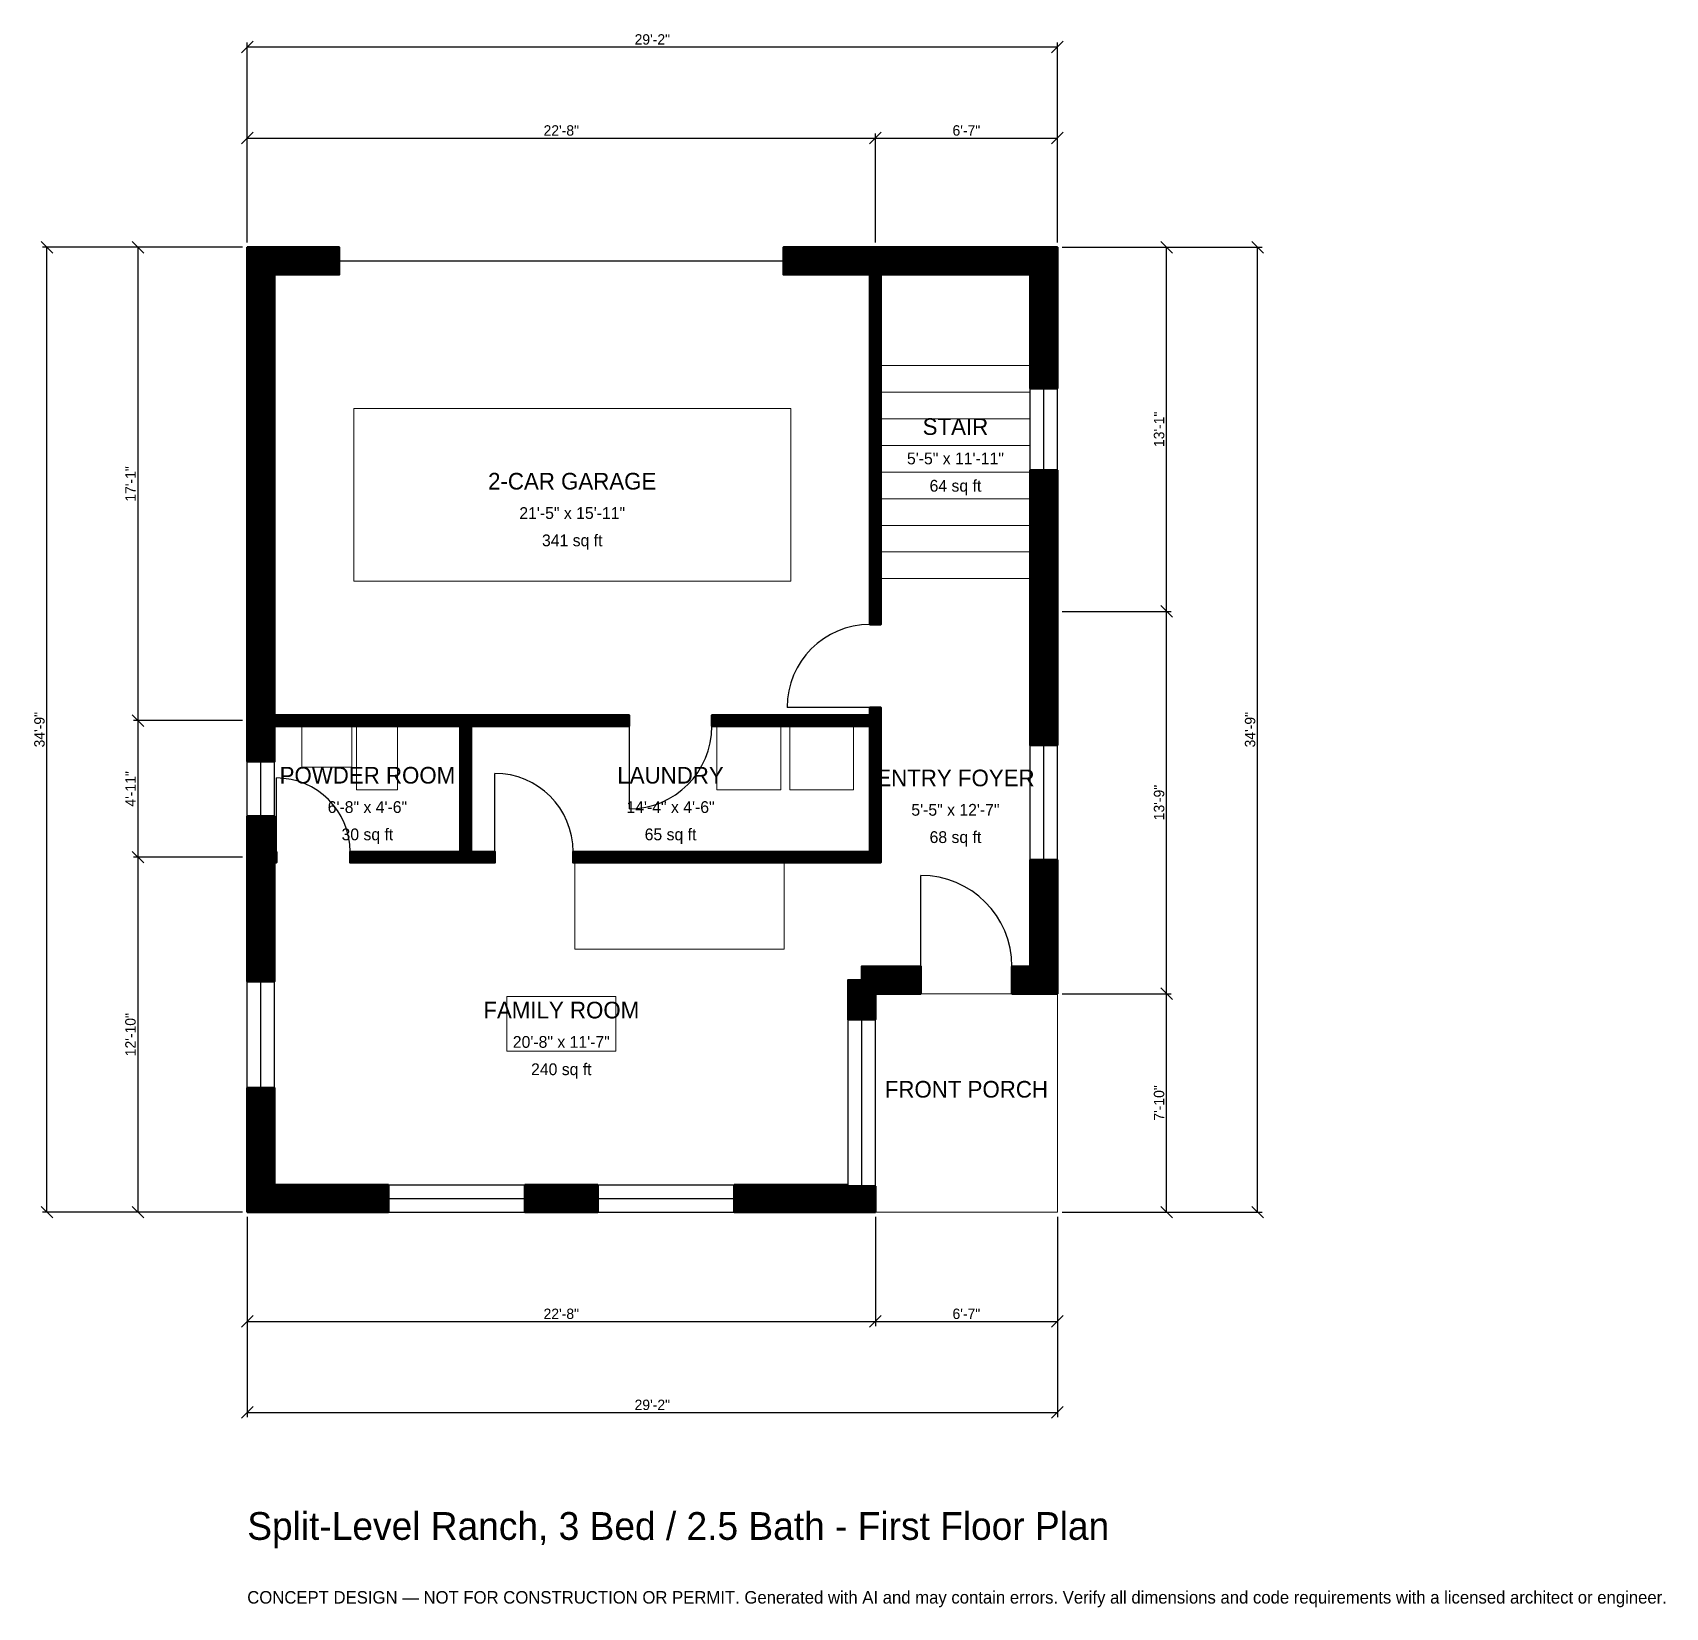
# Model space of a CAD drawing. Header units: inches. Extents: x -93 to 613, y -171 to 510.
import ezdxf
from ezdxf.enums import TextEntityAlignment as Align

# ---------------------------------------------------------------- set-up
doc = ezdxf.new("R2010")
doc.units = ezdxf.units.IN
doc.header["$MEASUREMENT"] = 0
doc.linetypes.add('DASHED', pattern=[0.6, 0.5, -0.1])
for name, color, linetype, lineweight in [('A-ANNO-DIMS', 1, 'Continuous', 13), ('A-ANNO-TEXT', 7, 'Continuous', 18), ('A-AREA-IDEN', 7, 'Continuous', 18), ('A-DOOR', 2, 'Continuous', 25), ('A-FLOR-FIXT', 9, 'Continuous', 13), ('A-FLOR-STRS', 3, 'Continuous', 18), ('A-FURN', 9, 'Continuous', 13), ('A-GLAZ', 4, 'Continuous', 25), ('A-SITE-PAVE', 8, 'Continuous', 13), ('A-WALL', 7, 'Continuous', 50), ('A-WALL-PATT', 8, 'Continuous', 13)]:
    doc.layers.add(name, color=color, linetype=linetype, lineweight=lineweight)
doc.dimstyles.new('PLAN', dxfattribs={"dimtxt": 4.5, "dimasz": 3, "dimexe": 2, "dimexo": 2, "dimgap": 1, "dimtad": 1, "dimdec": 0, "dimlunit": 4, "dimtsz": 2.5, "dimcen": 2.5, "dimclrd": 1, "dimclre": 1, "dimazin": 3, "dimtfac": 1, "dimtmove": 0, "dimatfit": 3})

msp = doc.modelspace()

# ---------------------------------------------------------------- hatches: boundary and pattern name
at = {"layer": 'A-WALL-PATT'}
h = msp.add_hatch(dxfattribs=at)
h.set_pattern_fill('ANSI31', color=8, scale=0.8)
h.paths.add_polyline_path([(0, 0), (0, 11.811), (0, 11.811), (0, 53.7402), (11.811, 53.7402), (11.811, 11.811), (61.0236, 11.811), (61.0236, 0), (11.811, 0), (11.811, 0), (0, 0), (0, 0), (0, 0)])
h.paths.add_polyline_path([(0, 147.6378), (0, 151.1811), (0, 151.1811), (0, 155.9055), (0, 155.9055), (0, 159.4488), (0, 171.2598), (11.811, 171.2598), (11.811, 159.4488), (11.811, 155.9055), (12.5984, 155.9055), (12.5984, 151.1811), (11.811, 151.1811), (11.811, 147.6378), (11.811, 99.8031), (0, 99.8031), (0, 147.6378)])
h.paths.add_polyline_path([(0, 206.6929), (0, 210.2362), (0, 210.2362), (0, 214.9606), (0, 214.9606), (0, 218.5039), (0, 405.5118), (0, 405.5118), (0, 417.3228), (0, 417.3228), (0, 417.3229), (11.811, 417.3229), (11.811, 417.3228), (39.7638, 417.3228), (39.7638, 405.5118), (11.811, 405.5118), (11.811, 218.5039), (11.811, 214.9606), (92.126, 214.9606), (96.8504, 214.9606), (165.1575, 214.9606), (165.1575, 210.2362), (96.8504, 210.2362), (96.8504, 155.9055), (107.0866, 155.9055), (107.0866, 151.1811), (96.8504, 151.1811), (92.126, 151.1811), (44.4882, 151.1811), (44.4882, 155.9055), (92.126, 155.9055), (92.126, 210.2362), (11.811, 210.2362), (11.811, 206.6929), (11.811, 194.8819), (0, 194.8819), (0, 206.6929)])
h.paths.add_polyline_path([(269.2913, 417.3228), (269.2913, 417.3229), (274.0157, 417.3229), (274.0157, 417.3228), (277.5591, 417.3228), (277.5591, 417.3228), (338.5827, 417.3228), (338.5827, 417.3229), (350.3937, 417.3229), (350.3937, 417.3228), (350.3937, 417.3228), (350.3937, 405.5118), (350.3937, 405.5118), (350.3937, 356.2992), (338.5827, 356.2992), (338.5827, 405.5118), (274.0157, 405.5118), (274.0157, 262.2047), (274.0157, 257.4803), (274.0157, 254.1339), (269.2913, 254.1339), (269.2913, 257.4803), (269.2913, 262.2047), (269.2913, 405.5118), (265.748, 405.5118), (265.748, 405.5118), (231.8898, 405.5118), (231.8898, 417.3228), (269.2913, 417.3228)])
h.paths.add_polyline_path([(350.3937, 265.748), (350.3937, 253.937), (350.3937, 201.9685), (338.5827, 201.9685), (338.5827, 253.937), (338.5827, 265.748), (338.5827, 320.8661), (350.3937, 320.8661), (350.3937, 265.748)])
h.paths.add_polyline_path([(350.3937, 106.2992), (350.3937, 106.2992), (350.3937, 94.4882), (350.3937, 94.4882), (350.3937, 94.4881), (338.5827, 94.4881), (338.5827, 94.4882), (330.7087, 94.4882), (330.7087, 106.2992), (338.5827, 106.2992), (338.5827, 152.3622), (350.3937, 152.3622), (350.3937, 106.2992)])
h.paths.add_polyline_path([(271.6535, 94.4882), (271.6535, 83.2677), (259.8425, 83.2677), (259.8425, 100.3937), (265.748, 100.3937), (265.748, 106.2992), (291.3386, 106.2992), (291.3386, 94.4882), (271.6535, 94.4882)])
h.paths.add_polyline_path([(271.6536, 0), (271.6535, 0), (271.6535, 0), (259.8425, 0), (259.8425, 0), (210.6299, 0), (210.6299, 11.811), (259.4488, 11.811), (259.4488, 11.2205), (271.6536, 11.2205), (271.6536, 0)])
h.paths.add_polyline_path([(120.0787, 0), (120.0787, 11.811), (151.5748, 11.811), (151.5748, 0), (120.0787, 0)])
h.paths.add_polyline_path([(269.2913, 214.9606), (269.2913, 218.3071), (274.0157, 218.3071), (274.0157, 214.9606), (274.0157, 210.2362), (274.0157, 155.9055), (274.0157, 151.1811), (269.2913, 151.1811), (140.9449, 151.1811), (140.9449, 155.9055), (269.2913, 155.9055), (269.2913, 210.2362), (200.9843, 210.2362), (200.9843, 214.9606), (269.2913, 214.9606)])

# ---------------------------------------------------------------- linework, layer by layer
at = {"layer": 'A-DOOR', "linetype": 'DASHED'}
msp.add_line((39.7638, 411.4173), (231.8898, 411.4173), dxfattribs=at)
at = {"layer": 'A-DOOR'}
for p, q in [((269.2913, 218.3071), (233.4646, 218.3071)), ((165.1575, 210.2362), (165.1575, 174.4094)), ((12.5984, 155.9055), (12.5984, 187.7953)), ((107.0866, 155.9055), (107.0866, 189.7638)), ((291.3386, 106.2992), (291.3386, 145.6693))]:
    msp.add_line(p, q, dxfattribs=at)
for centre, radius, start, end in [((269.2913, 218.3071), 35.8268, 90, 180), ((165.1575, 210.2362), 35.8268, 270, 360), ((12.5984, 155.9055), 31.8898, 0, 90), ((107.0866, 155.9055), 33.8583, 0, 90), ((291.3386, 106.2992), 39.3701, 0, 90)]:
    msp.add_arc(centre, radius, start, end, dxfattribs=at)
at = {"layer": 'A-FLOR-FIXT'}
for points in [[(23.622, 192.5197), (45.2756, 192.5197), (45.2756, 210.2362), (23.622, 210.2362)], [(47.2441, 182.6772), (64.9606, 182.6772), (64.9606, 210.2362), (47.2441, 210.2362)]]:
    msp.add_lwpolyline(points, close=True, dxfattribs=at)
at = {"layer": 'A-FLOR-STRS'}
for p, q in [((274.0157, 366.1417), (338.5827, 366.1417)), ((274.0157, 354.626), (338.5827, 354.626)), ((274.0157, 343.1102), (338.5827, 343.1102)), ((274.0157, 331.5945), (338.5827, 331.5945)), ((274.0157, 320.0787), (338.5827, 320.0787)), ((274.0157, 308.563), (338.5827, 308.563)), ((274.0157, 297.0472), (338.5827, 297.0472)), ((274.0157, 285.5315), (338.5827, 285.5315)), ((274.0157, 274.0157), (338.5827, 274.0157))]:
    msp.add_line(p, q, dxfattribs=at)
at = {"layer": 'A-FURN'}
for points in [[(46.063, 272.8346), (235.0394, 272.8346), (235.0394, 347.6378), (46.063, 347.6378)], [(203.1496, 182.6772), (230.7087, 182.6772), (230.7087, 210.2362), (203.1496, 210.2362)], [(234.6457, 182.6772), (262.2047, 182.6772), (262.2047, 210.2362), (234.6457, 210.2362)], [(141.7323, 113.7795), (232.2835, 113.7795), (232.2835, 151.1811), (141.7323, 151.1811)], [(112.2047, 69.685), (159.4488, 69.685), (159.4488, 93.3071), (112.2047, 93.3071)]]:
    msp.add_lwpolyline(points, close=True, dxfattribs=at)
at = {"layer": 'A-GLAZ'}
for p, q in [((338.5827, 320.8661), (338.5827, 356.2992)), ((344.4882, 320.8661), (344.4882, 356.2992)), ((350.3937, 320.8661), (350.3937, 356.2992)), ((338.5827, 152.3622), (338.5827, 201.9685)), ((344.4882, 152.3622), (344.4882, 201.9685)), ((350.3937, 152.3622), (350.3937, 201.9685)), ((0, 171.2598), (0, 194.8819)), ((5.9055, 171.2598), (5.9055, 194.8819)), ((11.811, 171.2598), (11.811, 194.8819)), ((0, 53.7402), (0, 99.8031)), ((5.9055, 53.7402), (5.9055, 99.8031)), ((11.811, 53.7402), (11.811, 99.8031)), ((259.8425, 11.2205), (259.8425, 83.2677)), ((265.748, 11.2205), (265.748, 83.2677)), ((271.6535, 11.2205), (271.6535, 83.2677)), ((61.0236, 11.811), (120.0787, 11.811)), ((151.5748, 11.811), (210.6299, 11.811)), ((61.0236, 5.9055), (120.0787, 5.9055)), ((61.0236, 0), (120.0787, 0)), ((151.5748, 5.9055), (210.6299, 5.9055)), ((151.5748, 0), (210.6299, 0))]:
    msp.add_line(p, q, dxfattribs=at)
at = {"layer": 'A-SITE-PAVE', "linetype": 'DASHED'}
msp.add_lwpolyline([(271.6535, 0), (350.3937, 0), (350.3937, 94.4882), (271.6535, 94.4882)], close=True, dxfattribs=at)
at = {"layer": 'A-WALL'}
for points in [[(0, 206.6929), (0, 210.2362), (0, 210.2362), (0, 214.9606), (0, 214.9606), (0, 218.5039), (0, 405.5118), (0, 405.5118), (0, 417.3228), (0, 417.3228), (0, 417.3229), (11.811, 417.3229), (11.811, 417.3228), (39.7638, 417.3228), (39.7638, 405.5118), (11.811, 405.5118), (11.811, 218.5039), (11.811, 214.9606), (92.126, 214.9606), (96.8504, 214.9606), (165.1575, 214.9606), (165.1575, 210.2362), (96.8504, 210.2362), (96.8504, 155.9055), (107.0866, 155.9055), (107.0866, 151.1811), (96.8504, 151.1811), (92.126, 151.1811), (44.4882, 151.1811), (44.4882, 155.9055), (92.126, 155.9055), (92.126, 210.2362), (11.811, 210.2362), (11.811, 206.6929), (11.811, 194.8819), (0, 194.8819), (0, 206.6929)], [(269.2913, 417.3228), (269.2913, 417.3229), (274.0157, 417.3229), (274.0157, 417.3228), (277.5591, 417.3228), (277.5591, 417.3228), (338.5827, 417.3228), (338.5827, 417.3229), (350.3937, 417.3229), (350.3937, 417.3228), (350.3937, 417.3228), (350.3937, 405.5118), (350.3937, 405.5118), (350.3937, 356.2992), (338.5827, 356.2992), (338.5827, 405.5118), (274.0157, 405.5118), (274.0157, 262.2047), (274.0157, 257.4803), (274.0157, 254.1339), (269.2913, 254.1339), (269.2913, 257.4803), (269.2913, 262.2047), (269.2913, 405.5118), (265.748, 405.5118), (265.748, 405.5118), (231.8898, 405.5118), (231.8898, 417.3228), (269.2913, 417.3228)], [(350.3937, 265.748), (350.3937, 253.937), (350.3937, 201.9685), (338.5827, 201.9685), (338.5827, 253.937), (338.5827, 265.748), (338.5827, 320.8661), (350.3937, 320.8661), (350.3937, 265.748)], [(269.2913, 214.9606), (269.2913, 218.3071), (274.0157, 218.3071), (274.0157, 214.9606), (274.0157, 210.2362), (274.0157, 155.9055), (274.0157, 151.1811), (269.2913, 151.1811), (140.9449, 151.1811), (140.9449, 155.9055), (269.2913, 155.9055), (269.2913, 210.2362), (200.9843, 210.2362), (200.9843, 214.9606), (269.2913, 214.9606)], [(0, 147.6378), (0, 151.1811), (0, 151.1811), (0, 155.9055), (0, 155.9055), (0, 159.4488), (0, 171.2598), (11.811, 171.2598), (11.811, 159.4488), (11.811, 155.9055), (12.5984, 155.9055), (12.5984, 151.1811), (11.811, 151.1811), (11.811, 147.6378), (11.811, 99.8031), (0, 99.8031), (0, 147.6378)], [(350.3937, 106.2992), (350.3937, 106.2992), (350.3937, 94.4882), (350.3937, 94.4882), (350.3937, 94.4881), (338.5827, 94.4881), (338.5827, 94.4882), (330.7087, 94.4882), (330.7087, 106.2992), (338.5827, 106.2992), (338.5827, 152.3622), (350.3937, 152.3622), (350.3937, 106.2992)], [(271.6535, 94.4882), (271.6535, 83.2677), (259.8425, 83.2677), (259.8425, 100.3937), (265.748, 100.3937), (265.748, 106.2992), (291.3386, 106.2992), (291.3386, 94.4882), (271.6535, 94.4882)], [(0, 0), (0, 11.811), (0, 11.811), (0, 53.7402), (11.811, 53.7402), (11.811, 11.811), (61.0236, 11.811), (61.0236, 0), (11.811, 0), (11.811, 0), (0, 0), (0, 0), (0, 0)], [(120.0787, 0), (120.0787, 11.811), (151.5748, 11.811), (151.5748, 0), (120.0787, 0)], [(271.6536, 0), (271.6535, 0), (271.6535, 0), (259.8425, 0), (259.8425, 0), (210.6299, 0), (210.6299, 11.811), (259.4488, 11.811), (259.4488, 11.2205), (271.6536, 11.2205), (271.6536, 0)]]:
    msp.add_lwpolyline(points, close=True, dxfattribs=at)

# ---------------------------------------------------------------- texts
at = {"layer": 'A-ANNO-TEXT'}
for s, height, p in [('Split-Level Ranch, 3 Bed / 2.5 Bath - First Floor Plan', 12, (0, -141.7323)), ('CONCEPT DESIGN — NOT FOR CONSTRUCTION OR PERMIT. Generated with AI and may contain errors. Verify all dimensions and code requirements with a licensed architect or engineer.', 5.4, (0, -169.2913))]:
    msp.add_text(s, height=height, dxfattribs=at).set_placement(p)
at = {"layer": 'A-AREA-IDEN'}
for s, height, p in [('STAIR', 7.2, (306.2992, 339.7638)), ('5\'-5" x 11\'-11"', 5.1, (306.2992, 325.9843)), ('2-CAR GARAGE', 7.2, (140.5512, 316.1417)), ('64 sq ft', 5.1, (306.2992, 314.1732)), ('21\'-5" x 15\'-11"', 5.1, (140.5512, 302.3622)), ('341 sq ft', 5.1, (140.5512, 290.5512)), ('POWDER ROOM', 7.2, (51.9685, 188.9764)), ('LAUNDRY', 7.2, (183.0709, 188.9764)), ('ENTRY FOYER', 7.2, (306.2992, 187.7953)), ('6\'-8" x 4\'-6"', 5.1, (51.9685, 175.1969)), ('14\'-4" x 4\'-6"', 5.1, (183.0709, 175.1969)), ('5\'-5" x 12\'-7"', 5.1, (306.2992, 174.0157)), ('30 sq ft', 5.1, (51.9685, 163.3858)), ('65 sq ft', 5.1, (183.0709, 163.3858)), ('68 sq ft', 5.1, (306.2992, 162.2047)), ('FAMILY ROOM', 7.2, (135.8268, 87.4016)), ('20\'-8" x 11\'-7"', 5.1, (135.8268, 73.622)), ('240 sq ft', 5.1, (135.8268, 61.811)), ('FRONT PORCH', 7.2, (311.0236, 53.1496))]:
    msp.add_text(s, height=height, dxfattribs=at).set_placement(p, align=Align.MIDDLE_CENTER)

# ---------------------------------------------------------------- dimensions: what is measured, and where the dimension line sits
at = {"layer": 'A-ANNO-DIMS'}
for base, p1, p2, text in [((0, 503.937), (0, 417.3228), (350.3937, 417.3228), '29\'-2"'), ((0, 464.5669), (0, 417.3228), (271.6535, 417.3228), '22\'-8"'), ((271.6535, 464.5669), (271.6535, 417.3228), (350.3937, 417.3228), '6\'-7"'), ((0, -47.2441), (0, 0), (271.6535, 0), '22\'-8"'), ((0, -86.6142), (0, 0), (350.3937, 0), '29\'-2"'), ((271.6535, -47.2441), (271.6535, 0), (350.3937, 0), '6\'-7"')]:
    msp.add_linear_dim(base=base, p1=p1, p2=p2, text=text, dimstyle='PLAN', dxfattribs=at).render()
for base, p1, p2, text in [((-86.6142, 0), (0, 0), (0, 417.3228), '34\'-9"'), ((-47.2441, 212.5984), (0, 212.5984), (0, 417.3228), '17\'-1"'), ((397.6378, 259.8425), (350.3937, 259.8425), (350.3937, 417.3228), '13\'-1"'), ((437.0079, 0), (350.3937, 0), (350.3937, 417.3228), '34\'-9"'), ((397.6378, 94.4882), (350.3937, 94.4882), (350.3937, 259.8425), '13\'-9"'), ((-47.2441, 153.5433), (0, 153.5433), (0, 212.5984), '4\'-11"'), ((-47.2441, 0), (0, 0), (0, 153.5433), '12\'-10"'), ((397.6378, 0), (350.3937, 0), (350.3937, 94.4882), '7\'-10"')]:
    msp.add_linear_dim(base=base, p1=p1, p2=p2, angle=90, text=text, dimstyle='PLAN', dxfattribs=at).render()

doc.saveas('drawing.dxf')
